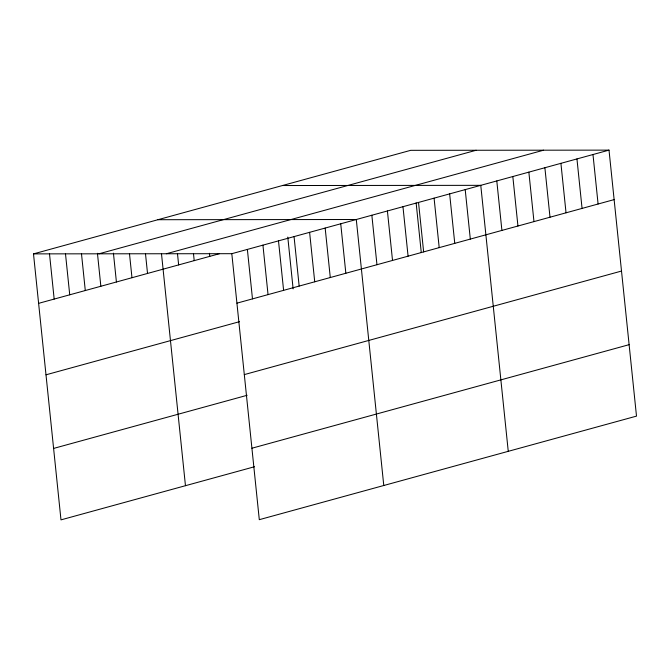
<?xml version="1.0" encoding="UTF-8"?>
<svg xmlns="http://www.w3.org/2000/svg" width="670" height="670" viewBox="0 0 670 670"><rect width="100%" height="100%" fill="white"/><g stroke="black" fill="none" stroke-linecap="round" stroke-linejoin="round"><path stroke-width="1" d="M254.508 466.739L60.987 519.87L33.5 253.88L410.702 150.323L609.013 150.13L636.5 416.12L259.298 519.677L231.812 253.687L609.013 150.13M98.942 253.813L476.144 150.264M166.369 253.746L543.571 150.197M38.609 303.351L219.492 253.696M236.929 303.158L614.122 199.61M45.995 374.806L239.517 321.675M244.307 374.605L621.509 271.057M53.6 448.423L247.121 395.292M251.92 448.222L629.113 344.673M282.455 185.531L480.767 185.339L508.254 451.329M157.978 219.71L356.289 219.509L383.776 485.499M33.5 253.88L231.812 253.687M592.983 154.536L598.092 204.007M576.954 158.932L582.062 208.412M560.916 163.338L566.033 212.809M544.886 167.734L550.003 217.214M528.856 172.14L533.973 221.611M512.826 176.537L517.944 226.008M496.797 180.942L501.905 230.413M465.206 189.61L470.315 239.09M449.645 193.881L454.762 243.361M434.085 198.153L439.202 247.632M418.524 202.424L423.641 251.903M416.137 202.91L421.271 252.615M402.963 206.695L408.08 256.175M387.411 210.966L392.519 260.446M371.85 215.238L376.959 264.717M340.728 223.78L345.846 273.26M325.168 228.051L330.285 277.531M309.607 232.322L314.724 281.802M294.055 236.594L299.163 286.073M287.782 237.079L293.125 288.854M278.494 240.865L283.603 290.345M262.933 245.145L268.042 294.616M247.372 249.416L252.481 298.887M209.45 253.277L209.769 256.367M193.463 253.419L194.208 260.638M177.475 253.57L178.647 264.91M161.487 253.721L185.464 485.7M145.507 253.871L147.526 273.452M129.519 254.014L131.973 277.723M113.431 253.134L116.413 281.995M97.443 253.285L100.852 286.266M81.455 253.436L85.291 290.537M65.467 253.578L69.73 294.808M49.488 253.729L54.17 299.08"/></g></svg>
